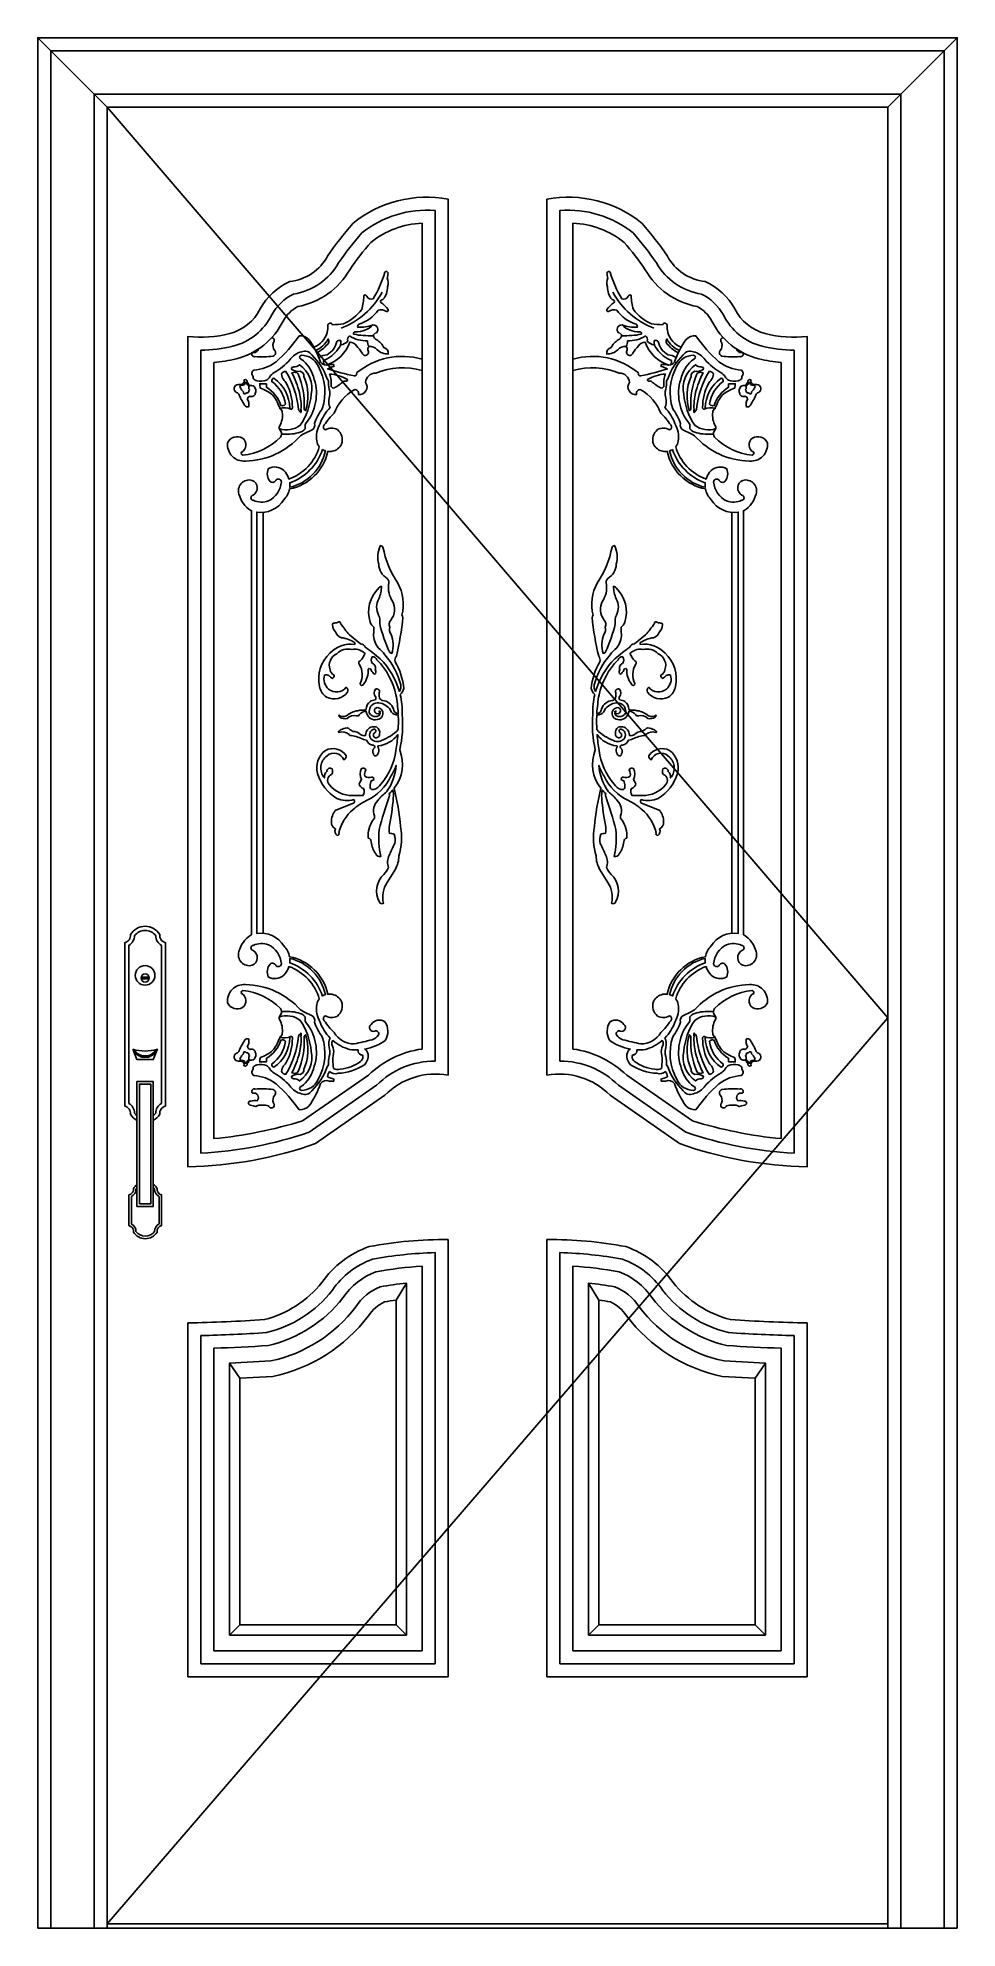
# Model space of a CAD drawing. Header units: metres. Extents: x 877 to 1937, y 3859 to 6039.
import ezdxf

# ---------------------------------------------------------------- set-up
doc = ezdxf.new("R2010")
doc.units = ezdxf.units.M
for name, color, linetype in [('2', 2, 'Continuous'), ('3', 3, 'Continuous'), ('4', 4, 'Continuous'), ('6', 6, 'Continuous'), ('7', 7, 'Continuous')]:
    doc.layers.add(name, color=color, linetype=linetype)

msp = doc.modelspace()

# ---------------------------------------------------------------- linework, layer by layer
at = {"layer": '2'}
msp.add_line((877.36, 3858.88), (1937.36, 3858.88), dxfattribs=at)
at = {"layer": '3'}
for p, q in [((957.36, 5958.88), (877.36, 6038.88)), ((1857.36, 5958.88), (1937.36, 6038.88)), ((996.45, 4955.58), (1005.68, 4955.58)), ((996.45, 4953.7), (1005.68, 4953.7)), ((1290.36, 4583.21), (1302.36, 4602.86)), ((1524.36, 4583.21), (1512.36, 4602.86)), ((1110.36, 4492.99), (1098.36, 4510.46)), ((1704.36, 4492.99), (1716.36, 4510.46)), ((1098.36, 4196.88), (1110.36, 4208.88)), ((1290.36, 4208.88), (1302.36, 4196.88)), ((1524.36, 4208.88), (1512.36, 4196.88)), ((1716.36, 4196.88), (1704.36, 4208.88)), ((957.36, 3863.88), (1857.36, 3863.88))]:
    msp.add_line(p, q, dxfattribs=at)
for points in [[(1922.36, 3858.88), (1922.36, 6023.88), (892.36, 6023.88), (892.36, 3858.88)], [(1872.36, 3858.88), (1872.36, 5973.88), (942.36, 5973.88), (942.36, 3858.88)], [(957.36, 5958.88), (1857.36, 4908.88), (957.36, 3863.88)]]:
    msp.add_lwpolyline(points, dxfattribs=at)
for points in [[(1065.36, 5678.67), (1065.36, 4752.68, 0.07), (1190.13, 4776.75), (1268, 4831.02, -0.2), (1335.36, 4858.78), (1335.36, 5839.8, 0.19), (1251.09, 5813.91, 0.03), (1224.22, 5779.34, -0.23), (1172.2, 5743.38, 0.15), (1146.99, 5719.3, -0.22), (1102.27, 5683.31, -0.06)], [(1749.36, 5678.67), (1749.36, 4752.68, -0.07), (1624.6, 4776.75), (1546.73, 4831.02, 0.2), (1479.36, 4858.78), (1479.36, 5839.8, -0.19), (1563.63, 5813.91, -0.03), (1590.51, 5779.34, 0.23), (1642.53, 5743.38, -0.15), (1667.74, 5719.3, 0.22), (1712.46, 5683.31, 0.06)], [(1234.52, 5644.68, 0.12), (1213.7, 5651.17, -0.13), (1215.48, 5636.68, 0.34), (1219.37, 5635.17, 0.04), (1229.76, 5642.51, -0.29), (1233.65, 5642.73, 0.3)], [(1580.21, 5644.68, -0.12), (1601.03, 5651.17, 0.13), (1599.24, 5636.68, -0.34), (1595.35, 5635.17, -0.04), (1584.97, 5642.51, 0.29), (1581.08, 5642.73, -0.3)], [(1103.74, 5635.2, -0.33), (1108.26, 5639.07, 0.06), (1113.04, 5639.46, 0.34), (1114.98, 5644.1, -0.45), (1118.46, 5643.85, 0.16), (1119.75, 5640.62), (1121.3, 5637.52, -0.25), (1126.73, 5636.88, -0.27), (1128.15, 5628.62, -0.49), (1121.69, 5625.66, 0.13), (1118.85, 5622.56, -0.19), (1120.66, 5613.79, -0.28), (1116.91, 5613.92, -0.07), (1109.55, 5626.82, 0.3), (1106.45, 5629.78, -0.34)], [(1110.23, 5637.36, -0.08), (1111.15, 5634.89, 0.05), (1113.72, 5631.39, -0.24), (1114.69, 5629.37, 0.61), (1116.95, 5628.51, 0.07), (1118.08, 5629.49, 0.43), (1120.68, 5631.23, -0.47), (1121.38, 5632.67, 0.36), (1120.8, 5633.92, -0.18), (1120.82, 5636.64, 0.03), (1118.18, 5639.98, 0.41), (1116.05, 5641.87, -0.31), (1114.98, 5638.56, 0.1)], [(1710.98, 5635.2, 0.33), (1706.46, 5639.07, -0.06), (1701.69, 5639.46, -0.34), (1699.75, 5644.1, 0.45), (1696.26, 5643.85, -0.16), (1694.97, 5640.62), (1693.42, 5637.52, 0.25), (1688, 5636.88, 0.27), (1686.58, 5628.62, 0.49), (1693.04, 5625.66, -0.13), (1695.88, 5622.56, 0.19), (1694.07, 5613.79, 0.28), (1697.81, 5613.92, 0.07), (1705.17, 5626.82, -0.3), (1708.27, 5629.78, 0.34)], [(1704.5, 5637.36, 0.08), (1703.58, 5634.89, -0.05), (1701.01, 5631.39, 0.24), (1700.03, 5629.37, -0.61), (1697.78, 5628.51, -0.07), (1696.65, 5629.49, -0.43), (1694.04, 5631.23, 0.47), (1693.34, 5632.67, -0.36), (1693.93, 5633.92, 0.18), (1693.9, 5636.64, -0.03), (1696.55, 5639.98, -0.41), (1698.68, 5641.87, 0.31), (1699.74, 5638.56, -0.1)], [(1205.67, 5564.02, -0.23), (1167.83, 5525.68, -0.05), (1167.84, 5520.52, 0.29), (1208.96, 5562.48, -0.06)], [(1609.05, 5564.02, 0.23), (1646.9, 5525.68, 0.05), (1646.89, 5520.52, -0.29), (1605.76, 5562.48, 0.06)], [(1167.84, 4977.32, -0.29), (1208.96, 4935.36, 0.06), (1205.67, 4933.82, 0.23), (1167.83, 4972.16, 0.05)], [(1646.89, 4977.32, 0.29), (1605.76, 4935.36, -0.06), (1609.05, 4933.82, -0.23), (1646.9, 4972.16, -0.05)], [(1103.74, 4862.64, 0.33), (1108.26, 4858.77, -0.06), (1113.04, 4858.39, -0.34), (1114.98, 4853.74, 0.45), (1118.46, 4854, -0.16), (1119.75, 4857.22), (1121.3, 4860.32, 0.25), (1126.73, 4860.97, 0.27), (1128.15, 4869.22, 0.49), (1121.69, 4872.19, -0.13), (1118.85, 4875.28, 0.19), (1120.66, 4884.06, 0.28), (1116.91, 4883.93, 0.07), (1109.55, 4871.03, -0.3), (1106.45, 4868.06, 0.34)], [(1710.98, 4862.64, -0.33), (1706.46, 4858.77, 0.06), (1701.69, 4858.39, 0.34), (1699.75, 4853.74, -0.45), (1696.26, 4854, 0.16), (1694.97, 4857.22), (1693.42, 4860.32, -0.25), (1688, 4860.97, -0.27), (1686.58, 4869.22, -0.49), (1693.04, 4872.19, 0.13), (1695.88, 4875.28, -0.19), (1694.07, 4884.06, -0.28), (1697.81, 4883.93, -0.07), (1705.17, 4871.03, 0.3), (1708.27, 4868.06, -0.34)], [(1110.23, 4860.49, 0.08), (1111.15, 4862.96, -0.05), (1113.72, 4866.46, 0.24), (1114.69, 4868.48, -0.61), (1116.95, 4869.33, -0.07), (1118.08, 4868.36, -0.43), (1120.68, 4866.61, 0.47), (1121.38, 4865.17, -0.36), (1120.8, 4863.93, 0.18), (1120.82, 4861.21, -0.03), (1118.18, 4857.87, -0.41), (1116.05, 4855.98, 0.31), (1114.98, 4859.29, -0.1)], [(1246.8, 4871.84, -0.04), (1236.9, 4872.25, -0.11), (1217.62, 4882.42, 0.23), (1216.29, 4877.82, -0.13), (1218.52, 4869.8, 0.08), (1218.26, 4850.42, 0.26), (1226.1, 4849.53, 0.14), (1249.52, 4858.44, 0.22), (1252.19, 4863.57, 0.55), (1249.74, 4866.02, -0.35)], [(1567.93, 4871.84, 0.04), (1577.82, 4872.25, 0.11), (1597.11, 4882.42, -0.23), (1598.43, 4877.82, 0.13), (1596.2, 4869.8, -0.08), (1596.47, 4850.42, -0.26), (1588.62, 4849.53, -0.14), (1565.21, 4858.44, -0.22), (1562.53, 4863.57, -0.55), (1564.99, 4866.02, 0.35)], [(1704.5, 4860.49, -0.08), (1703.58, 4862.96, 0.05), (1701.01, 4866.46, -0.24), (1700.03, 4868.48, 0.61), (1697.78, 4869.33, 0.07), (1696.65, 4868.36, 0.43), (1694.04, 4866.61, -0.47), (1693.34, 4865.17, 0.36), (1693.93, 4863.93, -0.18), (1693.9, 4861.21, 0.03), (1696.55, 4857.87, 0.41), (1698.68, 4855.98, -0.31), (1699.74, 4859.29, 0.1)], [(1128.04, 4826.46, -0.06), (1148.7, 4826.07, -0.48), (1150.65, 4819.45, 0.3), (1149.09, 4810.49, -1.27), (1143.44, 4807.19, 0.14), (1135.88, 4807.83, 0.24), (1128.7, 4806.42, 0.04), (1122.67, 4807.83, -0.28), (1120.23, 4810.01, -0.58), (1123.05, 4812.7, -0.1), (1130.23, 4813.08, 0.77), (1124.92, 4821.78, -0.87)], [(1686.68, 4826.46, 0.06), (1666.02, 4826.07, 0.48), (1664.07, 4819.45, -0.3), (1665.63, 4810.49, 1.27), (1671.28, 4807.19, -0.14), (1678.85, 4807.83, -0.24), (1686.03, 4806.42, -0.04), (1692.06, 4807.83, 0.28), (1694.49, 4810.01, 0.58), (1691.67, 4812.7, 0.1), (1684.49, 4813.08, -0.77), (1689.8, 4821.78, 0.87)], [(1335.36, 4637.94, 0.04), (1263.29, 4630.3, 0.16), (1217.04, 4594.61, -0.17), (1141.09, 4545.75, -0.01), (1065.36, 4542.28), (1065.36, 4163.88), (1335.36, 4163.88)], [(1479.36, 4637.94, -0.04), (1551.44, 4630.3, -0.16), (1597.69, 4594.61, 0.17), (1673.63, 4545.75, 0.01), (1749.36, 4542.28), (1749.36, 4163.88), (1479.36, 4163.88)], [(1290.36, 4208.88), (1110.36, 4208.88), (1110.36, 4492.99), (1148.4, 4495.11, 0.18), (1258.65, 4565.05, -0.15), (1277.23, 4581.04, -0.01), (1290.36, 4583.21)], [(1524.36, 4208.88), (1704.36, 4208.88), (1704.36, 4492.99), (1666.32, 4495.11, -0.18), (1556.08, 4565.05, 0.15), (1537.5, 4581.04, 0.01), (1524.36, 4583.21)]]:
    msp.add_lwpolyline(points, format="xyb", close=True, dxfattribs=at)
for points in [[(1195.59, 5682.03, 0.24), (1211.07, 5699.22, 0.07), (1211.78, 5707.71, -0.74), (1217.17, 5708, 0.02), (1229.92, 5708.99, 0.12), (1250.75, 5725.44, 0.08), (1253.13, 5741.03, -0.85), (1256.56, 5740.76, 0.41), (1263.97, 5737.86, 0.07), (1277.45, 5768.5, -0.69), (1281.15, 5767.7, -0.05), (1280.09, 5761.89, -0.21), (1280.62, 5751.86, -0.18), (1275.33, 5737.06, 0.57), (1272.69, 5733.63, -0.1), (1281.42, 5725.44, -0.53), (1279.3, 5723.33, 0.19), (1269.78, 5724.92, -0.17), (1247.57, 5708.54, 0.45), (1246.25, 5705.11, 0.11), (1263.7, 5707.75, -0.21), (1243.68, 5699.82)], [(1619.13, 5682.03, -0.24), (1603.65, 5699.22, -0.07), (1602.94, 5707.71, 0.74), (1597.56, 5708, -0.02), (1584.8, 5708.99, -0.12), (1563.98, 5725.44, -0.08), (1561.6, 5741.03, 0.85), (1558.16, 5740.76, -0.41), (1550.76, 5737.86, -0.07), (1537.28, 5768.5, 0.69), (1533.57, 5767.7, 0.05), (1534.63, 5761.89, 0.21), (1534.1, 5751.86, 0.18), (1539.39, 5737.06, -0.57), (1542.04, 5733.63, 0.1), (1533.31, 5725.44, 0.53), (1535.43, 5723.33, -0.19), (1544.94, 5724.92, 0.17), (1567.15, 5708.54, -0.45), (1568.47, 5705.11, -0.11), (1551.02, 5707.75, 0.21), (1571.04, 5699.82)], [(1320.36, 5655.09, 0.18), (1267.01, 5652.07, 0.43), (1255.31, 5641.35, -0.66), (1247.02, 5627.7, 0.56), (1242.08, 5633.06, 0.16), (1218.94, 5606.12, 0.05), (1207.67, 5592.43, 0.56), (1209.04, 5586.83, -0.26), (1222.74, 5587.07, -0.32), (1227.51, 5570.21, -0.24), (1216.62, 5562.02, -0.08), (1211.74, 5561.85, -0.3), (1167.57, 5518.68, -0.15), (1161.1, 5506.24, -0.3), (1129.72, 5491.88), (1129.72, 5005.97, -0.3), (1161.1, 4991.61, -0.15), (1167.57, 4979.17, -0.3), (1211.74, 4935.99, -0.08), (1216.62, 4935.82, -0.24), (1227.51, 4927.64, -0.32), (1222.74, 4910.77, -0.26), (1209.04, 4911.02, 0.56), (1207.67, 4905.41, 0.05), (1218.94, 4891.72, 0.26), (1242.08, 4878.64, 0.01), (1262.79, 4883.51, 0.2), (1270.1, 4888.98, 0.75), (1265.83, 4893.24, -0.83), (1261.57, 4901.15, -0.4), (1277.41, 4904.19, -0.3), (1278.01, 4882.59, -0.11), (1254.32, 4872.66, -0.28), (1258.36, 4863.64, -0.13), (1253.84, 4854.47, -0.13), (1223.62, 4844.74, -0.24), (1213.7, 4846.68, 0.18), (1211.48, 4840.82, 0.06), (1218.79, 4838.05, -0.08), (1218.54, 4835.78, -0.1), (1213.24, 4835.78, 0.37), (1203.42, 4833.01, -0.07), (1190.06, 4807.08, -0.24), (1178.72, 4802.8, 0.06), (1152.01, 4832.51, 0.16), (1126.3, 4842.07, -0.46), (1125.54, 4849.38, -0.43), (1130.08, 4854.41, -0.17), (1141.17, 4853.66, -0.13), (1144.71, 4849.89, 0.15), (1150.01, 4845.09, -0.07), (1167.95, 4830.46, 0.2), (1181.41, 4821.12, 0.38), (1193.21, 4824.65, 0.12), (1210.89, 4852.16, 0.03), (1212.38, 4854.42, 0.01), (1212.33, 4856.45, -0.05), (1213.88, 4866.89, 0.12), (1213.17, 4874.64, -0.16), (1214.39, 4885.42, -0.11), (1202.79, 4903.89, -0.17), (1198.89, 4923.97, -0.12), (1201.93, 4930.5, 0.24), (1166.94, 4967.84, -0.12), (1160.93, 4957.82, -0.32), (1143.04, 4955.88, -0.28), (1145.17, 4970.74, -0.5), (1152.25, 4968.61, 0.61), (1158.27, 4971.09, 0.25), (1143.4, 4993.02, 0.2), (1125.69, 4992.31, 0.85), (1125.51, 4986.48, -0.62), (1124.45, 4969.32, -0.6), (1109.22, 4985.24, -0.19), (1123.03, 5004.17, -0.01), (1123.81, 5004.46), (1123.81, 5493.39, -0.01), (1123.03, 5493.68, -0.19), (1109.22, 5512.61, -0.6), (1124.45, 5528.52, -0.62), (1125.51, 5511.37, 0.85), (1125.69, 5505.53, 0.2), (1143.4, 5504.82, 0.25), (1158.27, 5526.76, 0.61), (1152.25, 5529.23, -0.5), (1145.17, 5527.11, -0.28), (1143.04, 5541.97, -0.32), (1160.93, 5540.02, -0.12), (1166.94, 5530.01, 0.24), (1201.93, 5567.35, -0.12), (1198.89, 5573.88, -0.17), (1202.79, 5593.96, -0.11), (1214.39, 5612.42, -0.16), (1213.17, 5623.2, 0.12), (1213.88, 5630.96, -0.05), (1212.33, 5641.4, 0.01), (1212.38, 5643.42, 0.03), (1210.89, 5645.69, 0.12), (1193.21, 5673.19, 0.38), (1181.41, 5676.73, 0.2), (1167.95, 5667.39, -0.07), (1150.01, 5652.75, 0.15), (1144.71, 5647.96, -0.13), (1141.17, 5644.19, -0.17), (1130.08, 5643.43, -0.43), (1125.54, 5648.47, -0.46), (1126.3, 5655.77, 0.16), (1152.01, 5665.34, 0.06), (1178.72, 5695.05, -0.24), (1190.06, 5690.77, -0.07), (1203.42, 5664.83, 0.37), (1213.24, 5662.06, -0.1), (1218.54, 5662.06, -0.08), (1218.79, 5659.8, 0.06), (1211.48, 5657.03, 0.03), (1242.3, 5649, 0.54), (1244.9, 5652.45, -0.25), (1320.36, 5668.21)], [(1131.6, 5680.08, -0.44), (1124.92, 5676.06, 0.87), (1128.04, 5671.39, 0.06), (1148.7, 5671.78, 0.48), (1150.65, 5678.4, -0.3), (1149.09, 5687.36, 0.64), (1146.89, 5693.05, 0.64)], [(1199.01, 5675.48, 0.1), (1213.05, 5687.4, 0.16), (1212.13, 5691.7, -0.18), (1197.63, 5678.26)], [(1209.97, 5661.35, 0.23), (1237.26, 5687.94, -0.24), (1244.67, 5683.71, -0.06), (1251.28, 5675.26, 1.12), (1258.15, 5677.9, -0.28), (1259.21, 5682.92, -0.22), (1268.73, 5679.22, 0.2), (1281.42, 5674.2, 0.39), (1276.39, 5681.6, 0.14), (1268.2, 5690.58, -0.15), (1263.97, 5695.33, -0.27), (1267.67, 5698.5, 0.72), (1263.7, 5707.75)], [(1494.36, 5655.09, -0.18), (1547.71, 5652.07, -0.43), (1559.42, 5641.35, 0.66), (1567.71, 5627.7, -0.56), (1572.65, 5633.06, -0.16), (1595.79, 5606.12, -0.05), (1607.06, 5592.43, -0.56), (1605.69, 5586.83, 0.26), (1591.99, 5587.07, 0.32), (1587.22, 5570.21, 0.24), (1598.11, 5562.02, 0.08), (1602.98, 5561.85, 0.3), (1647.15, 5518.68, 0.15), (1653.62, 5506.24, 0.3), (1685, 5491.88), (1685, 5005.97, 0.3), (1653.62, 4991.61, 0.15), (1647.15, 4979.17, 0.3), (1602.98, 4935.99, 0.08), (1598.11, 4935.82, 0.24), (1587.22, 4927.64, 0.32), (1591.99, 4910.77, 0.26), (1605.69, 4911.02, -0.56), (1607.06, 4905.41, -0.05), (1595.79, 4891.72, -0.26), (1572.65, 4878.64, -0.01), (1551.94, 4883.51, -0.2), (1544.63, 4888.98, -0.75), (1548.89, 4893.24, 0.83), (1553.16, 4901.15, 0.4), (1537.32, 4904.19, 0.3), (1536.71, 4882.59, 0.11), (1560.41, 4872.66, 0.28), (1556.36, 4863.64, 0.13), (1560.88, 4854.47, 0.13), (1591.1, 4844.74, 0.24), (1601.03, 4846.68, -0.18), (1603.25, 4840.82, -0.06), (1595.94, 4838.05, 0.08), (1596.19, 4835.78, 0.1), (1601.48, 4835.78, -0.37), (1611.31, 4833.01, 0.07), (1624.67, 4807.08, 0.24), (1636.01, 4802.8, -0.06), (1662.72, 4832.51, -0.16), (1688.43, 4842.07, 0.46), (1689.18, 4849.38, 0.43), (1684.65, 4854.41, 0.17), (1673.56, 4853.66, 0.13), (1670.02, 4849.89, -0.15), (1664.71, 4845.09, 0.07), (1646.78, 4830.46, -0.2), (1633.31, 4821.12, -0.38), (1621.52, 4824.65, -0.12), (1603.83, 4852.16, -0.03), (1602.34, 4854.42, -0.01), (1602.4, 4856.45, 0.05), (1600.85, 4866.89, -0.12), (1601.55, 4874.64, 0.16), (1600.34, 4885.42, 0.11), (1611.93, 4903.89, 0.17), (1615.84, 4923.97, 0.12), (1612.8, 4930.5, -0.24), (1647.79, 4967.84, 0.12), (1653.8, 4957.82, 0.32), (1671.68, 4955.88, 0.28), (1669.56, 4970.74, 0.5), (1662.48, 4968.61, -0.61), (1656.46, 4971.09, -0.25), (1671.33, 4993.02, -0.2), (1689.04, 4992.31, -0.85), (1689.21, 4986.48, 0.62), (1690.27, 4969.32, 0.6), (1705.5, 4985.24, 0.19), (1691.69, 5004.17, 0.01), (1690.92, 5004.46), (1690.92, 5493.39, 0.01), (1691.69, 5493.68, 0.19), (1705.5, 5512.61, 0.6), (1690.27, 5528.52, 0.62), (1689.21, 5511.37, -0.85), (1689.04, 5505.53, -0.2), (1671.33, 5504.82, -0.25), (1656.46, 5526.76, -0.61), (1662.48, 5529.23, 0.5), (1669.56, 5527.11, 0.28), (1671.68, 5541.97, 0.32), (1653.8, 5540.02, 0.12), (1647.79, 5530.01, -0.24), (1612.8, 5567.35, 0.12), (1615.84, 5573.88, 0.17), (1611.93, 5593.96, 0.11), (1600.34, 5612.42, 0.16), (1601.55, 5623.2, -0.12), (1600.85, 5630.96, 0.05), (1602.4, 5641.4, -0.01), (1602.34, 5643.42, -0.03), (1603.83, 5645.69, -0.12), (1621.52, 5673.19, -0.38), (1633.31, 5676.73, -0.2), (1646.78, 5667.39, 0.07), (1664.71, 5652.75, -0.15), (1670.02, 5647.96, 0.13), (1673.56, 5644.19, 0.17), (1684.65, 5643.43, 0.43), (1689.18, 5648.47, 0.46), (1688.43, 5655.77, -0.16), (1662.72, 5665.34, -0.06), (1636.01, 5695.05, 0.24), (1624.67, 5690.77, 0.07), (1611.31, 5664.83, -0.37), (1601.48, 5662.06, 0.1), (1596.19, 5662.06, 0.08), (1595.94, 5659.8, -0.06), (1603.25, 5657.03, -0.03), (1572.42, 5649, -0.54), (1569.83, 5652.45, 0.25), (1494.36, 5668.21)], [(1604.76, 5661.35, -0.23), (1577.46, 5687.94, 0.24), (1570.06, 5683.71, 0.06), (1563.45, 5675.26, -1.12), (1556.58, 5677.9, 0.28), (1555.52, 5682.92, 0.22), (1546, 5679.22, -0.2), (1533.31, 5674.2, -0.39), (1538.33, 5681.6, -0.14), (1546.53, 5690.58, 0.15), (1550.76, 5695.33, 0.27), (1547.06, 5698.5, -0.72), (1551.02, 5707.75)], [(1615.72, 5675.48, -0.1), (1601.68, 5687.4, -0.16), (1602.6, 5691.7, 0.18), (1617.09, 5678.26)], [(1683.12, 5680.08, 0.44), (1689.8, 5676.06, -0.87), (1686.68, 5671.39, -0.06), (1666.02, 5671.78, -0.48), (1664.07, 5678.4, 0.3), (1665.63, 5687.36, -0.64), (1667.83, 5693.05, -0.64)], [(1158.48, 5581.93, 0.09), (1177.43, 5583.37, 0.19), (1185.78, 5588.11, -0.3), (1188.39, 5596.78, 0.25), (1195.05, 5648.18, 0.17), (1181.14, 5668.19, -0.88), (1181.41, 5672.92, -0.28), (1200.61, 5660.41, -0.21), (1205.34, 5610.94, 0.09), (1196.44, 5593.98, -0.39), (1192.82, 5586.48, 0.01), (1180.26, 5580.01, -0.21), (1116.76, 5550.84, -0.48), (1096.22, 5571.87, -0.44), (1113.53, 5577.3, -0.56), (1112.01, 5561.01, 0.51), (1113.87, 5557.45, 0.17), (1157, 5578.31, 0.36), (1157.3, 5585.66, -0.38), (1156.1, 5591.2, 0.17), (1159.16, 5607.05, 0.27), (1156.36, 5611.31, -0.19), (1169.03, 5610.52)], [(1656.24, 5581.93, -0.09), (1637.3, 5583.37, -0.19), (1628.95, 5588.11, 0.3), (1626.33, 5596.78, -0.25), (1619.68, 5648.18, -0.17), (1633.59, 5668.19, 0.88), (1633.31, 5672.92, 0.28), (1614.12, 5660.41, 0.21), (1609.39, 5610.94, -0.09), (1618.29, 5593.98, 0.39), (1621.91, 5586.48, -0.01), (1634.47, 5580.01, 0.21), (1697.97, 5550.84, 0.48), (1718.51, 5571.87, 0.44), (1701.19, 5577.3, 0.56), (1702.72, 5561.01, -0.51), (1700.85, 5557.45, -0.17), (1657.73, 5578.31, -0.36), (1657.43, 5585.66, 0.38), (1658.63, 5591.2, -0.17), (1655.57, 5607.05, -0.27), (1658.37, 5611.31, 0.19), (1645.69, 5610.52)], [(1156.36, 5611.31, 0.51), (1155.49, 5613.48, 0.12), (1147.86, 5626.97, 0.09), (1134.15, 5634.8, -0.13), (1133.28, 5640.02, -0.02), (1140.9, 5639.8, -0.01), (1140.85, 5635.83, -0.19), (1157.51, 5614.93, 0.34), (1162.86, 5616.23, 0.21), (1147.17, 5642.51, -0.48), (1149.63, 5646.2, -0.24), (1167.78, 5611.93, 0.52), (1169.32, 5610.55, 0.48), (1170.86, 5612.7, 0.13), (1164.09, 5640.05, 0.02), (1160.55, 5644.66, -0.1), (1158.4, 5650.96, -0.33), (1163.47, 5654.19, -0.11), (1177.78, 5610.7, 0.12), (1180.55, 5606.71, 0.27), (1180.7, 5610.09, 0.08), (1179.01, 5629.76, 0.05), (1170.42, 5652.64, 0.06), (1173.69, 5653.31, -0.31), (1177.8, 5650.41, -0.11), (1184.47, 5612.6, 0.29), (1185.86, 5608.71, 0.2), (1183.92, 5648.18, 0.41), (1180.02, 5654.3, -0.17), (1170.28, 5656.24, -0.67), (1172.51, 5659.3, 0.18), (1178.91, 5661.8, -0.31), (1192.54, 5627.61, -0.13), (1180.02, 5592.04, -0.25), (1155.63, 5588.2)], [(1658.37, 5611.31, -0.51), (1659.24, 5613.48, -0.12), (1666.86, 5626.97, -0.09), (1680.58, 5634.8, 0.13), (1681.45, 5640.02, 0.02), (1673.83, 5639.8, 0.01), (1673.88, 5635.83, 0.19), (1657.21, 5614.93, -0.34), (1651.87, 5616.23, -0.21), (1667.56, 5642.51, 0.48), (1665.1, 5646.2, 0.24), (1646.95, 5611.93, -0.52), (1645.41, 5610.55, -0.48), (1643.87, 5612.7, -0.13), (1650.64, 5640.05, -0.02), (1654.18, 5644.66, 0.1), (1656.33, 5650.96, 0.33), (1651.25, 5654.19, 0.11), (1636.95, 5610.7, -0.12), (1634.18, 5606.71, -0.27), (1634.03, 5610.09, -0.08), (1635.72, 5629.76, -0.05), (1644.3, 5652.64, -0.06), (1641.03, 5653.31, 0.31), (1636.93, 5650.41, 0.11), (1630.25, 5612.6, -0.29), (1628.86, 5608.71, -0.2), (1630.81, 5648.18, -0.41), (1634.7, 5654.3, 0.17), (1644.44, 5656.24, 0.67), (1642.22, 5659.3, -0.18), (1635.82, 5661.8, 0.31), (1622.18, 5627.61, 0.13), (1634.7, 5592.04, 0.25), (1659.09, 5588.2)], [(1262.56, 5186.34, -0.3), (1254.4, 5187.5, -0.21), (1255.59, 5194.63, 0.4), (1250.6, 5196.29, 0.23), (1250.6, 5183.7, -0.03), (1247.74, 5178.72, 0.27), (1252.74, 5173.26, -0.27), (1252.26, 5164.94, 0.01), (1240.37, 5165.18, -0.24), (1213.51, 5177.53, -0.54), (1216.13, 5189.4, 0.29), (1216.6, 5195.82, 0.68), (1210.66, 5192.73, 0.27), (1207.81, 5185.37, -0.44), (1210.9, 5211.01, -0.52), (1230.15, 5206.26, 0.3), (1233.01, 5210.78, 0.4), (1209, 5216.95, 0.32), (1199.96, 5190.59, 0.2), (1222.18, 5161.83, 0.18), (1241.71, 5160.33, -0.62), (1240.21, 5155.83), (1220.3, 5147.95, 0.16), (1215.79, 5134.44, 0.31), (1220.68, 5126.56, 0.41), (1222.55, 5119.06, 0.57), (1224.43, 5122.43, -0.15), (1240.96, 5149.07, -0.07), (1256.36, 5159.2, 0.17), (1284.52, 5187.34, 0.06), (1290.45, 5199.84, -0.14), (1279.47, 5169.25, 0.08), (1269.51, 5159.3, 0.31), (1265.52, 5141.64, -0.26), (1264.03, 5136.91, 0.18), (1258.3, 5116.02, -0.32), (1261.79, 5111.54, 0.14), (1267.02, 5097.86, 0.35), (1272.74, 5094.63, -0.08), (1271, 5125.72, -0.02), (1282.45, 5163.78, 0.25), (1282.42, 5167.31, 0.03), (1286.73, 5171.63, -0.06), (1287.24, 5162.44, -0.03), (1282.58, 5128.7, 0.09), (1282.82, 5121.49, -0.1), (1288.17, 5120.33, -0.13), (1288.87, 5109.62, 0.02), (1282.61, 5095.94, 0.22), (1281.69, 5081.89, -0.12), (1276.14, 5074.13, 0.34), (1271.15, 5042.16, 0.49), (1275.77, 5040.86, -0.19), (1280.02, 5064.89), (1289.64, 5080.23, 0.12), (1293.71, 5095.38, 0.11), (1295.63, 5129.17, 0.03), (1288.35, 5173.59, 0.27), (1294.59, 5217.63, 0.08), (1297.43, 5258.81, 0.07), (1295.17, 5281.63, 0.18), (1299.32, 5288.39, 0.11), (1289.28, 5319.44, -0.21), (1290.72, 5325.65, 0.03), (1298.37, 5370.54, 0.17), (1297, 5373.16, 0.2), (1292.28, 5410.06, -0.1), (1275.34, 5451.45, 0.16), (1272.32, 5453.33, 0.17), (1270.44, 5431.88, 0.27), (1280.23, 5415.33, -0.34), (1281.74, 5408.55, 0.18), (1286.26, 5389.36, -0.31), (1284.26, 5367.44, 0.29), (1283.07, 5359.32, 0.25), (1284.74, 5350.96, -0.18), (1285.46, 5328.99, -0.36), (1282.83, 5330.9, -0.05), (1271.53, 5363.09, 0.17), (1270.32, 5373.23, -0.27), (1270.67, 5392, 0.07), (1273.8, 5406.25, 0.29), (1270.67, 5404.51, 0.29), (1260.58, 5364.89, 0.13), (1264.94, 5359.11, -0.05), (1264.42, 5351.2, 0.16), (1269.92, 5335.44, -0.06), (1277.57, 5327.32, -0.11), (1295.97, 5292.69, -0.19), (1294.25, 5285.16, 0.13), (1271.91, 5322.79, 0.03), (1254.7, 5336.26, 0.33), (1249.43, 5339.98), (1236.57, 5350.2, -0.01), (1226.34, 5363.52, 0.55), (1224.32, 5365.22, -0.1), (1218.9, 5363.98, 0.69), (1217.19, 5361.97, 0.22), (1220.6, 5353.92, 0.28), (1227.58, 5347.1, -0.11), (1242.77, 5341.37, -0.26), (1242.63, 5339.33, 0.24), (1214.17, 5329.31, 0.27), (1202.24, 5290.85, 0.22), (1210.37, 5278.66, 0.38), (1234.5, 5284.35, 0.34), (1233.03, 5289.85, -0.4), (1212.66, 5287.59, -0.3), (1207.85, 5303.98, -0.22), (1212.94, 5303.42, 0.04), (1216.9, 5300.03, 0.41), (1218.88, 5303.98, -0.24), (1214.36, 5310.2, -0.4), (1222.28, 5328.58, -0.28), (1239.54, 5333.38, -0.25), (1253.12, 5329.99, -0.72), (1253.69, 5327.16, -0.06), (1249.16, 5320.38, 0.62), (1248.03, 5316.42, -0.26), (1248.88, 5294.09, 0.86), (1252.84, 5293.52, 0.19), (1258.22, 5310.77, -0.78), (1261.89, 5309.07, 0.12), (1265.57, 5305.11, 0.57), (1266.14, 5309.64, 0.46), (1263.31, 5317.27, -0.4), (1263.03, 5325.19, -0.26), (1268.37, 5321.65, -0.14), (1290.27, 5281.09, -0.03), (1292.84, 5259.52, -0.39), (1287.32, 5265.11, 0.3), (1274.9, 5274.64, -0.28), (1271.35, 5277.74, -0.1), (1270.9, 5283.5, 0.3), (1271.13, 5286.16, 0.35), (1267.13, 5287.94, 0.4), (1266.91, 5278.41, -0.32), (1266.25, 5275.31, 0.08), (1260.48, 5273.53, 0.21), (1255.82, 5264.52, -0.14), (1251.24, 5263.4, 0.08), (1246.17, 5262.88, 0.16), (1233.34, 5256.89, -0.21), (1224.34, 5257.61, 0.28), (1225.69, 5255.44, 0.19), (1233.96, 5253.89, -0.33), (1244.73, 5256.89, 0.35), (1248.14, 5258.34, -0.2), (1255.87, 5262.48, 0.09), (1257.07, 5258.35, 0.42), (1270.59, 5253.24, 0.44), (1274.46, 5263.16, 0.24), (1268.62, 5266.42, 0.56), (1265.78, 5261.61, 0.47), (1271.19, 5259.98, 0.32), (1270.79, 5262.52, -0.66), (1272.27, 5260.63, -0.45), (1267.34, 5256.36, -0.33), (1259.53, 5260.54, -0.32), (1265.04, 5271.06, -0.27), (1279.1, 5268.35, -0.11), (1283.78, 5264.24, 0.26), (1288.14, 5258.98, 0.11), (1292.91, 5258.13, -0.02), (1292.89, 5241.14, -0.11), (1273.55, 5228.43, -0.35), (1261.49, 5230.46, -0.49), (1263.93, 5241.3, -0.98), (1266.23, 5237.78, 0.89), (1267.99, 5231.68, 0.41), (1271.25, 5236.15, 0.34), (1268.27, 5243.74, 0.41), (1256.48, 5239.13, 0.12), (1255.1, 5234.17, -0.18), (1249.54, 5235.27, 0.25), (1240.43, 5238.96, 0.07), (1237.37, 5240.93, 0.39), (1230.14, 5242.18, 0.14), (1224.65, 5239.44, 1.18), (1224.9, 5237.94, -0.22), (1235.88, 5235.95, 0.53), (1238.87, 5234.45, -0.06), (1252.84, 5229.72, 0.01), (1256.19, 5228.92, 0.22), (1263.25, 5223.01, -0.77), (1265.42, 5220.04, 0.4), (1264.33, 5212.99, 0.14), (1265.83, 5210.83, 0.32), (1269.49, 5213.13, 0.15), (1270.3, 5219.76, -0.44), (1269.89, 5222.47, 0.22), (1292.51, 5235.42, -0.03), (1289.99, 5217.16, -0.16), (1272.7, 5178.24, -0.2), (1264.62, 5172.07, -0.64), (1260.58, 5175.87, -0.15), (1262.01, 5182.28, 1.24), (1262.24, 5186.32)], [(1552.16, 5186.34, 0.3), (1560.33, 5187.5, 0.21), (1559.14, 5194.63, -0.4), (1564.13, 5196.29, -0.23), (1564.13, 5183.7, 0.03), (1566.98, 5178.72, -0.27), (1561.99, 5173.26, 0.27), (1562.47, 5164.94, -0.01), (1574.35, 5165.18, 0.24), (1601.21, 5177.53, 0.54), (1598.6, 5189.4, -0.29), (1598.12, 5195.82, -0.68), (1604.06, 5192.73, -0.27), (1606.92, 5185.37, 0.44), (1603.83, 5211.01, 0.52), (1584.57, 5206.26, -0.3), (1581.72, 5210.78, -0.4), (1605.73, 5216.95, -0.32), (1614.76, 5190.59, -0.2), (1592.55, 5161.83, -0.18), (1573.02, 5160.33, 0.62), (1574.52, 5155.83), (1594.43, 5147.95, -0.16), (1598.93, 5134.44, -0.31), (1594.05, 5126.56, -0.41), (1592.17, 5119.06, -0.57), (1590.29, 5122.43, 0.15), (1573.77, 5149.07, 0.07), (1558.37, 5159.2, -0.17), (1530.2, 5187.34, -0.06), (1524.28, 5199.84, 0.14), (1535.26, 5169.25, -0.08), (1545.22, 5159.3, -0.31), (1549.2, 5141.64, 0.26), (1550.7, 5136.91, -0.18), (1556.42, 5116.02, 0.32), (1552.94, 5111.54, -0.14), (1547.71, 5097.86, -0.35), (1541.98, 5094.63, 0.08), (1543.73, 5125.72, 0.02), (1532.27, 5163.78, -0.25), (1532.3, 5167.31, -0.03), (1528, 5171.63, 0.06), (1527.48, 5162.44, 0.03), (1532.14, 5128.7, -0.09), (1531.91, 5121.49, 0.1), (1526.55, 5120.33, 0.13), (1525.85, 5109.62, -0.02), (1532.11, 5095.94, -0.22), (1533.04, 5081.89, 0.12), (1538.59, 5074.13, -0.34), (1543.58, 5042.16, -0.49), (1538.96, 5040.86, 0.19), (1534.7, 5064.89), (1525.08, 5080.23, -0.12), (1521.01, 5095.38, -0.11), (1519.1, 5129.17, -0.03), (1526.38, 5173.59, -0.27), (1520.13, 5217.63, -0.08), (1517.29, 5258.81, -0.07), (1519.56, 5281.63, -0.18), (1515.4, 5288.39, -0.11), (1525.44, 5319.44, 0.21), (1524.01, 5325.65, -0.03), (1516.36, 5370.54, -0.17), (1517.73, 5373.16, -0.2), (1522.44, 5410.06, 0.1), (1539.39, 5451.45, -0.16), (1542.4, 5453.33, -0.17), (1544.29, 5431.88, -0.27), (1534.49, 5415.33, 0.34), (1532.99, 5408.55, -0.18), (1528.47, 5389.36, 0.31), (1530.46, 5367.44, -0.29), (1531.66, 5359.32, -0.25), (1529.99, 5350.96, 0.18), (1529.27, 5328.99, 0.36), (1531.9, 5330.9, 0.05), (1543.2, 5363.09, -0.17), (1544.4, 5373.23, 0.27), (1544.05, 5392, -0.07), (1540.92, 5406.25, -0.29), (1544.05, 5404.51, -0.29), (1554.14, 5364.89, -0.13), (1549.79, 5359.11, 0.05), (1550.3, 5351.2, -0.16), (1544.81, 5335.44, 0.06), (1537.16, 5327.32, 0.11), (1518.75, 5292.69, 0.19), (1520.48, 5285.16, -0.13), (1542.82, 5322.79, -0.03), (1560.02, 5336.26, -0.33), (1565.29, 5339.98), (1578.16, 5350.2, 0.01), (1588.39, 5363.52, -0.55), (1590.4, 5365.22, 0.1), (1595.83, 5363.98, -0.69), (1597.53, 5361.97, -0.22), (1594.12, 5353.92, -0.28), (1587.15, 5347.1, 0.11), (1571.96, 5341.37, 0.26), (1572.09, 5339.33, -0.24), (1600.56, 5329.31, -0.27), (1612.49, 5290.85, -0.22), (1604.35, 5278.66, -0.38), (1580.22, 5284.35, -0.34), (1581.69, 5289.85, 0.4), (1602.07, 5287.59, 0.3), (1606.88, 5303.98, 0.22), (1601.79, 5303.42, -0.04), (1597.82, 5300.03, -0.41), (1595.84, 5303.98, 0.24), (1600.37, 5310.2, 0.4), (1592.45, 5328.58, 0.28), (1575.19, 5333.38, 0.25), (1561.6, 5329.99, 0.72), (1561.04, 5327.16, 0.06), (1565.57, 5320.38, -0.62), (1566.7, 5316.42, 0.26), (1565.85, 5294.09, -0.86), (1561.89, 5293.52, -0.19), (1556.51, 5310.77, 0.78), (1552.83, 5309.07, -0.12), (1549.15, 5305.11, -0.57), (1548.59, 5309.64, -0.46), (1551.42, 5317.27, 0.4), (1551.7, 5325.19, 0.26), (1546.36, 5321.65, 0.14), (1524.46, 5281.09, 0.03), (1521.89, 5259.52, 0.39), (1527.41, 5265.11, -0.3), (1539.83, 5274.64, 0.28), (1543.38, 5277.74, 0.1), (1543.82, 5283.5, -0.3), (1543.6, 5286.16, -0.35), (1547.59, 5287.94, -0.4), (1547.82, 5278.41, 0.32), (1548.48, 5275.31, -0.08), (1554.25, 5273.53, -0.21), (1558.91, 5264.52, 0.14), (1563.48, 5263.4, -0.08), (1568.55, 5262.88, -0.16), (1581.38, 5256.89, 0.21), (1590.38, 5257.61, -0.28), (1589.04, 5255.44, -0.19), (1580.76, 5253.89, 0.33), (1570, 5256.89, -0.35), (1566.59, 5258.34, 0.2), (1558.85, 5262.48, -0.09), (1557.66, 5258.35, -0.42), (1544.13, 5253.24, -0.44), (1540.26, 5263.16, -0.24), (1546.11, 5266.42, -0.56), (1548.95, 5261.61, -0.47), (1543.53, 5259.98, -0.32), (1543.93, 5262.52, 0.66), (1542.45, 5260.63, 0.45), (1547.39, 5256.36, 0.33), (1555.19, 5260.54, 0.32), (1549.69, 5271.06, 0.27), (1535.63, 5268.35, 0.11), (1530.95, 5264.24, -0.26), (1526.59, 5258.98, -0.11), (1521.81, 5258.13, 0.02), (1521.83, 5241.14, 0.11), (1541.17, 5228.43, 0.35), (1553.24, 5230.46, 0.49), (1550.8, 5241.3, 0.98), (1548.49, 5237.78, -0.89), (1546.73, 5231.68, -0.41), (1543.48, 5236.15, -0.34), (1546.46, 5243.74, -0.41), (1558.25, 5239.13, -0.12), (1559.63, 5234.17, 0.18), (1565.19, 5235.27, -0.25), (1574.3, 5238.96, -0.07), (1577.35, 5240.93, -0.39), (1584.59, 5242.18, -0.14), (1590.07, 5239.44, -1.18), (1589.83, 5237.94, 0.22), (1578.85, 5235.95, -0.53), (1575.86, 5234.45, 0.06), (1561.89, 5229.72, -0.01), (1558.53, 5228.92, -0.22), (1551.48, 5223.01, 0.77), (1549.31, 5220.04, -0.4), (1550.39, 5212.99, -0.14), (1548.9, 5210.83, -0.32), (1545.24, 5213.13, -0.15), (1544.43, 5219.76, 0.44), (1544.83, 5222.47, -0.22), (1522.22, 5235.42, 0.03), (1524.73, 5217.16, 0.16), (1542.02, 5178.24, 0.2), (1550.11, 5172.07, 0.64), (1554.15, 5175.87, 0.15), (1552.72, 5182.28, -1.24), (1552.48, 5186.32)], [(991.64, 4795.99, -0.06), (988.89, 4798.8, 0.26), (982.22, 4810.05), (982.22, 4992.18, 0.26), (988.89, 5003.43, -0.5), (1013.25, 5003.43, 0.26), (1019.92, 4992.18), (1019.92, 4810.05, 0.26), (1013.25, 4798.8, -0.06), (1010.49, 4795.99, -0.06)], [(1155.63, 4909.64, -0.25), (1180.02, 4905.81, -0.13), (1192.54, 4870.23, -0.31), (1178.91, 4836.04, 0.18), (1172.51, 4838.55, -0.67), (1170.28, 4841.6, -0.17), (1180.02, 4843.55, 0.41), (1183.92, 4849.66, 0.2), (1185.86, 4889.13, 0.29), (1184.47, 4885.24, -0.11), (1177.8, 4847.44, -0.31), (1173.69, 4844.53, 0.06), (1170.42, 4845.2, 0.05), (1179.01, 4868.09, 0.08), (1180.7, 4887.76, 0.27), (1180.55, 4891.14, 0.12), (1177.78, 4887.14, -0.11), (1163.47, 4843.66, -0.33), (1158.4, 4846.88, -0.1), (1160.55, 4853.18, 0.02), (1164.09, 4857.79, 0.13), (1170.86, 4885.14, 0.48), (1169.32, 4887.3, 0.52), (1167.78, 4885.91, -0.24), (1149.63, 4851.65, -0.48), (1147.17, 4855.34, 0.21), (1162.86, 4881.61, 0.34), (1157.51, 4882.92, -0.19), (1140.85, 4862.01, -0.01), (1140.9, 4858.04, -0.02), (1133.28, 4857.82, -0.13), (1134.15, 4863.05, 0.09), (1147.86, 4870.88, 0.12), (1155.49, 4884.36, 0.51), (1156.36, 4886.54, 0.27), (1159.16, 4890.8, 0.17), (1156.1, 4906.64, -0.38), (1157.3, 4912.18, 0.36), (1157, 4919.53, 0.17), (1113.87, 4940.39, 0.51), (1112.01, 4936.83, -0.56), (1113.53, 4920.55, -0.44), (1096.22, 4925.98, -0.48), (1116.76, 4947.01, -0.21), (1180.26, 4917.83, 0.01), (1192.82, 4911.37, -0.39), (1196.44, 4903.86, 0.09), (1205.34, 4886.91, -0.21), (1200.61, 4837.43, -0.28), (1181.41, 4824.93, -0.88), (1181.14, 4829.65, 0.17), (1195.05, 4849.66, 0.25), (1188.39, 4901.07, -0.3), (1185.78, 4909.73, 0.19), (1177.43, 4914.47, 0.09), (1158.48, 4915.91)], [(1659.09, 4909.64, 0.25), (1634.7, 4905.81, 0.13), (1622.18, 4870.23, 0.31), (1635.82, 4836.04, -0.18), (1642.22, 4838.55, 0.67), (1644.44, 4841.6, 0.17), (1634.7, 4843.55, -0.41), (1630.81, 4849.66, -0.2), (1628.86, 4889.13, -0.29), (1630.25, 4885.24, 0.11), (1636.93, 4847.44, 0.31), (1641.03, 4844.53, -0.06), (1644.3, 4845.2, -0.05), (1635.72, 4868.09, -0.08), (1634.03, 4887.76, -0.27), (1634.18, 4891.14, -0.12), (1636.95, 4887.14, 0.11), (1651.25, 4843.66, 0.33), (1656.33, 4846.88, 0.1), (1654.18, 4853.18, -0.02), (1650.64, 4857.79, -0.13), (1643.87, 4885.14, -0.48), (1645.41, 4887.3, -0.52), (1646.95, 4885.91, 0.24), (1665.1, 4851.65, 0.48), (1667.56, 4855.34, -0.21), (1651.87, 4881.61, -0.34), (1657.21, 4882.92, 0.19), (1673.88, 4862.01, 0.01), (1673.83, 4858.04, 0.02), (1681.45, 4857.82, 0.13), (1680.58, 4863.05, -0.09), (1666.86, 4870.88, -0.12), (1659.24, 4884.36, -0.51), (1658.37, 4886.54, -0.27), (1655.57, 4890.8, -0.17), (1658.63, 4906.64, 0.38), (1657.43, 4912.18, -0.36), (1657.73, 4919.53, -0.17), (1700.85, 4940.39, -0.51), (1702.72, 4936.83, 0.56), (1701.19, 4920.55, 0.44), (1718.51, 4925.98, 0.48), (1697.97, 4947.01, 0.21), (1634.47, 4917.83, -0.01), (1621.91, 4911.37, 0.39), (1618.29, 4903.86, -0.09), (1609.39, 4886.91, 0.21), (1614.12, 4837.43, 0.28), (1633.31, 4824.93, 0.88), (1633.59, 4829.65, -0.17), (1619.68, 4849.66, -0.25), (1626.33, 4901.07, 0.3), (1628.95, 4909.73, -0.19), (1637.3, 4914.47, -0.09), (1656.24, 4915.91)], [(988.76, 4871.96, 0.2), (997.52, 4864.83), (1004.62, 4864.83, 0.2), (1013.38, 4871.96, 0.19)], [(1010.49, 4712.93, -0.04), (1011.93, 4711.25, 0.29), (1017.26, 4702.51), (1017.26, 4671.08, 0.29), (1011.93, 4662.34, -0.51), (990.56, 4662.34, 0.29), (985.22, 4671.08), (985.22, 4702.51, 0.29), (990.56, 4711.25, -0.03), (991.64, 4712.57, -0.03)]]:
    msp.add_lwpolyline(points, format="xyb", dxfattribs=at)
msp.add_lwpolyline([(994.47, 4694.12), (994.47, 4832.32), (1007.66, 4832.32), (1007.66, 4694.12)], close=True, dxfattribs=at)
msp.add_circle((1001.07, 4954.64), 4.71, dxfattribs=at)
for centre, radius, start, end in [((1195.51, 5787.94), 89.64, 290.52, 331.74), ((1619.21, 5787.94), 89.64, 208.26, 249.48), ((1225.63, 5683.3), 6.57, 80.73, 124.3), ((1239.14, 5691.21), 4.56, 121.8, 201.3), ((1255.66, 5724.31), 34.81, 237.08, 273.29), ((1243.55, 5697.62), 2.21, 86.51, 196.12), ((1260.75, 5804.69), 109.4, 259.83, 271.68), ((1553.97, 5804.69), 109.4, 268.32, 280.17), ((1559.07, 5724.31), 34.81, 266.71, 302.92), ((1571.18, 5697.62), 2.21, 343.88, 93.49), ((1575.59, 5691.21), 4.56, 338.7, 58.2), ((1589.09, 5683.3), 6.57, 55.7, 99.27), ((1214.27, 5646.18), 27.45, 97.21, 118.21), ((1191.87, 5703.45), 39.59, 292.24, 323.7), ((1200.14, 5692.84), 22.17, 298.81, 349.32), ((1215.47, 5687.81), 11.39, 316.84, 10.02), ((1224.53, 5697.46), 13.04, 278.2, 322.64), ((1266.68, 5688.17), 9.13, 171.29, 215.06), ((1548.04, 5688.17), 9.13, 324.94, 8.71), ((1590.2, 5697.46), 13.04, 217.36, 261.8), ((1599.25, 5687.81), 11.39, 169.98, 223.16), ((1622.85, 5703.45), 39.59, 216.3, 247.76), ((1614.58, 5692.84), 22.17, 190.68, 241.19), ((1600.45, 5646.18), 27.45, 61.79, 82.79), ((1211.98, 5665.1), 5.4, 161.49, 219.65), ((1602.75, 5665.1), 5.4, 320.35, 18.51), ((1161.72, 4902.58), 16.92, 251.52, 295.61), ((1653.01, 4902.58), 16.92, 244.39, 288.48)]:
    msp.add_arc(centre, radius, start, end, dxfattribs=at)
at = {"layer": '4'}
msp.add_lwpolyline([(1937.36, 3858.88), (1937.36, 6038.88), (877.36, 6038.88), (877.36, 3858.88)], dxfattribs=at)
at = {"layer": '6'}
for p, q in [((1137.17, 5006.22), (1137.17, 5491.63)), ((1677.56, 5006.22), (1677.56, 5491.63))]:
    msp.add_line(p, q, dxfattribs=at)
at = {"layer": '7'}
msp.add_lwpolyline([(1857.36, 3858.88), (1857.36, 5958.88), (957.36, 5958.88), (957.36, 3858.88)], dxfattribs=at)
for points in [[(1350.36, 4842.49), (1350.36, 5852.88, 0.22), (1240.66, 5824.76, 0.03), (1211.41, 5787.18, -0.25), (1167.95, 5757.96, 0.16), (1133.69, 5726.24, -0.22), (1098.59, 5697.85, -0.09), (1050.36, 5694.48), (1050.36, 4736.88, 0.08), (1197.57, 4763.64), (1277.64, 4819.45, -0.25)], [(1464.36, 4842.49), (1464.36, 5852.88, -0.22), (1574.06, 5824.76, -0.03), (1603.31, 5787.18, 0.25), (1646.77, 5757.96, -0.16), (1681.04, 5726.24, 0.22), (1716.14, 5697.85, 0.09), (1764.36, 5694.48), (1764.36, 4736.88, -0.08), (1617.16, 4763.64), (1537.09, 4819.45, 0.25)], [(1320.36, 4872.71), (1320.36, 5825.08, 0.16), (1261.49, 5803.01, 0.03), (1236.97, 5771.42, -0.22), (1176.99, 5728.97, 0.14), (1160.26, 5712.3, -0.22), (1105.95, 5668.76, -0.04), (1080.36, 5664.37), (1080.36, 4769.39, 0.05), (1182.72, 4789.87), (1258.44, 4842.64, -0.16)], [(1494.36, 4872.71), (1494.36, 5825.08, -0.16), (1553.24, 5803.01, -0.03), (1577.75, 5771.42, 0.22), (1637.74, 5728.97, -0.14), (1654.47, 5712.3, 0.22), (1708.78, 5668.76, 0.04), (1734.36, 5664.37), (1734.36, 4769.39, -0.05), (1632, 4789.87), (1556.29, 4842.64, 0.16)], [(986.93, 4872.48, 0.15), (1015.2, 4872.48), (1010.49, 4860.59), (991.64, 4860.59)], [(1350.36, 4148.88), (1350.36, 4652.93, 0.05), (1259.4, 4644.83, 0.16), (1204.92, 4603.46, -0.16), (1138.81, 4560.64, -0.01), (1050.36, 4556.88), (1050.36, 4148.88)], [(1464.36, 4148.88), (1464.36, 4652.93, -0.05), (1555.33, 4644.83, -0.16), (1609.81, 4603.46, 0.16), (1675.92, 4560.64, 0.01), (1764.36, 4556.88), (1764.36, 4148.88)], [(1320.36, 4622.38), (1320.36, 4178.88), (1080.36, 4178.88), (1080.36, 4527.76, 0.01), (1143.31, 4530.86, 0.17), (1229.21, 4585.83, -0.16), (1267.25, 4615.79, -0.03)], [(1494.36, 4622.38), (1494.36, 4178.88), (1734.36, 4178.88), (1734.36, 4527.76, -0.01), (1671.42, 4530.86, -0.17), (1585.51, 4585.83, 0.16), (1547.48, 4615.79, 0.03)], [(1098.36, 4196.88), (1098.36, 4510.46), (1145.89, 4512.99, 0.18), (1243.88, 4575.37, -0.16), (1272.13, 4598.4, -0.02), (1302.36, 4602.86), (1302.36, 4196.88)], [(1716.36, 4196.88), (1716.36, 4510.46), (1668.84, 4512.99, -0.18), (1570.84, 4575.37, 0.16), (1542.6, 4598.4, 0.02), (1512.36, 4602.86), (1512.36, 4196.88)]]:
    msp.add_lwpolyline(points, format="xyb", close=True, dxfattribs=at)
for points in [[(991.64, 4790.39, -0.13), (984.1, 4797.45, 0.39), (977.51, 4806.87), (977.51, 4995.36, 0.39), (984.1, 5004.78, -0.56), (1018.03, 5004.78, 0.39), (1024.63, 4995.36), (1024.63, 4806.87, 0.39), (1018.03, 4797.45, -0.13), (1010.49, 4790.39, -0.13)], [(986.93, 4872.48, 0.22), (997.32, 4863.42), (1004.82, 4863.42, 0.22), (1015.2, 4872.48, 0.22)], [(1010.49, 4716.61, -0.1), (1014.81, 4712.02, 0.39), (1020.09, 4704.48), (1020.09, 4669.11, 0.39), (1014.81, 4661.57, -0.56), (987.67, 4661.57, 0.39), (982.39, 4669.11), (982.39, 4704.48, 0.39), (987.67, 4712.02, -0.09), (991.64, 4716.36, -0.09)]]:
    msp.add_lwpolyline(points, format="xyb", dxfattribs=at)
msp.add_lwpolyline([(991.64, 4691.29), (991.64, 4835.15), (1010.49, 4835.15), (1010.49, 4691.29)], close=True, dxfattribs=at)
msp.add_circle((1001.07, 4957.66), 11.31, dxfattribs=at)

doc.saveas('drawing.dxf')
